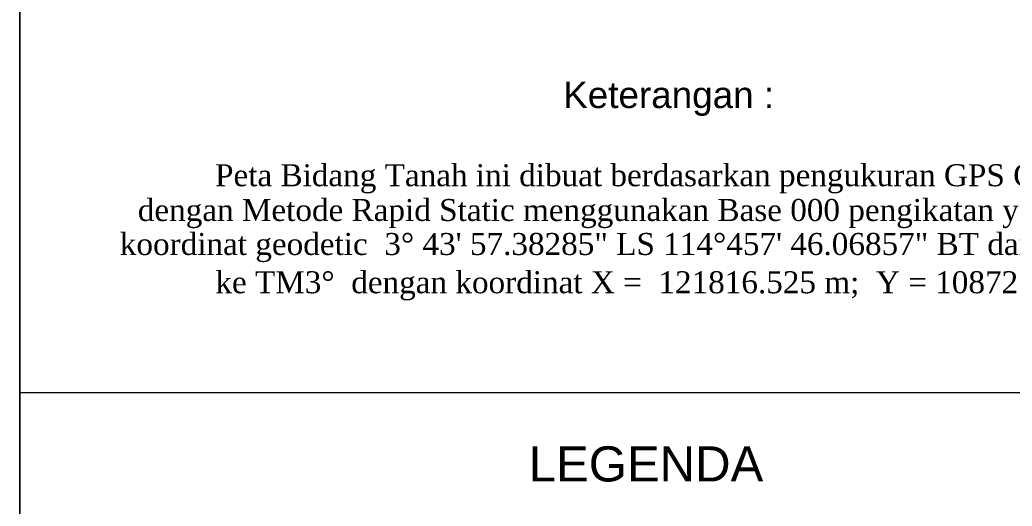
# Model space of a CAD drawing. Header units: inches. Extents: x 110400 to 131000, y 1079400 to 1096600.
# Drawn here: x 127400 to 129659, y 1088543 to 1089649 of the extents above; entities that cross this region are included whole.
import ezdxf

# ---------------------------------------------------------------- set-up
doc = ezdxf.new("R2010")
doc.units = ezdxf.units.IN
doc.header["$MEASUREMENT"] = 0
doc.layers.add('110100', color=7, linetype='Continuous')
doc.layers.add('TEXT', color=7, linetype='Continuous')
doc.styles.add('arial', font='arial.ttf')
doc.styles.add('Times New Roman', font='times.ttf')

# ---------------------------------------------------------------- blocks, each defined once
blk = doc.blocks.new('dawwfaa')
at = {"layer": '110100', "color": 5, "lineweight": 13}
for p, q in [((127400.3, 1095999.7), (127400.3, 1080000.2)), ((127400.3, 1088801.3), (130400.2, 1088801.3))]:
    blk.add_line(p, q, dxfattribs=at)
blk.add_lwpolyline([(127400.3, 1079999.7), (127400.3, 1095999.7), (130400.3, 1095999.7), (130400.3, 1079999.7)], dxfattribs=at)
for s, height, style, p in [('Keterangan :', 59.998, 'arial', (128636.9, 1089448.3)), ('Peta Bidang Tanah ini dibuat berdasarkan pengukuran GPS Geodetic ', 49.999, 'Times New Roman', (127844.6, 1089270.5)), (' dengan Metode Rapid Static menggunakan Base 000 pengikatan yang mempunyai', 49.999, 'Times New Roman', (127649.9, 1089191.4)), ('koordinat geodetic  3° 43\' 57.38285" LS 114°457\' 46.06857" BT dan ditransformasikan ', 49.999, 'Times New Roman', (127627.9, 1089114.1)), (' ke TM3°  dengan koordinat X =  121816.525 m;  Y = 1087273.907 m', 49.999, 'Times New Roman', (127826.5, 1089027)), ('LEGENDA', 80, 'arial', (128558.3, 1088598.7))]:
    blk.add_text(s, height=height, dxfattribs=dict(at, style=style)).set_placement(p)

msp = doc.modelspace()

# ---------------------------------------------------------------- block references
at = {"layer": 'TEXT'}
msp.add_blockref('dawwfaa', (0, 0), dxfattribs=at)

doc.saveas('drawing.dxf')
